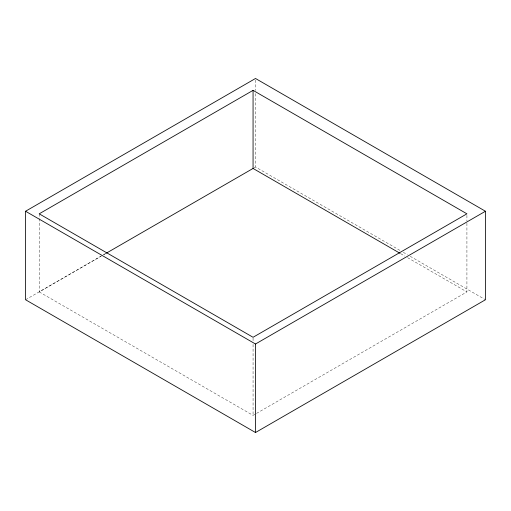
<?xml version="1.0" encoding="UTF-8"?>
<svg xmlns="http://www.w3.org/2000/svg" width="511" height="511" viewBox="0 0 511 511"><rect width="100%" height="100%" fill="white"/><g stroke="black" fill="none" stroke-linecap="round" stroke-linejoin="round"><path stroke-width="0.38" stroke-dasharray="2.56 1.92" d="M25.55 299.753L100.82 256.298M103.58 254.702L105.656 253.507M254.12 167.793L255.5 166.995L400.515 250.716M39.213 218.599L39.213 291.915L102.679 255.276M103.369 254.874L105.438 253.68M39.213 291.915L253.066 415.386L466.92 291.915L466.92 221.787M403.275 252.313L407.42 254.702M410.18 256.298L485.45 299.753M400.694 253.68L404.833 256.068M407.593 257.665L466.92 291.915M466.92 215.412L466.92 220.995M255.5 80.08L255.5 90.447M255.5 93.634L255.5 166.995M253.066 338.084L253.066 341.271M253.066 344.459L253.066 415.386M39.213 213.822L39.213 217.807"/><path stroke-width="0.77" d="M25.55 211.247L255.5 78.483L485.45 211.247L485.45 299.753L255.5 432.517L25.55 299.753L25.55 211.247L255.5 344.005L485.45 211.247M253.066 90.351L39.213 213.822L253.066 337.286L466.92 213.822L253.066 90.351L253.066 168.451L400.004 253.284M106.128 253.284L253.066 168.451M255.5 344.005L255.5 432.517"/></g></svg>
